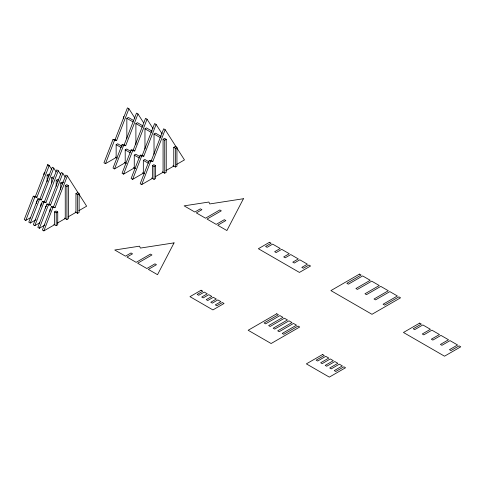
<?xml version="1.0" encoding="UTF-8"?>
<svg xmlns="http://www.w3.org/2000/svg" width="485" height="485" viewBox="0 0 485 485"><rect width="100%" height="100%" fill="white"/><g stroke="black" fill="none" stroke-linecap="round" stroke-linejoin="round"><path stroke-width="0.73" d="M35.399 196.383L47.724 164.627L49.234 165.5L36.908 197.256L35.399 196.383L33.307 196.195L24.25 219.541L25.76 220.414L30.791 217.51M25.76 220.414L34.817 197.068L36.908 197.256M39.934 198.995L52.253 167.24L53.762 168.113L41.443 199.868L39.934 198.995L37.836 198.808L28.779 222.16L30.288 223.027L35.951 219.766M30.288 223.027L39.352 199.681L41.443 199.868M44.462 201.614L56.781 169.859L58.291 170.726L45.972 202.481L44.462 201.614L42.371 201.427L33.307 224.773L34.817 225.646L39.849 222.742M34.817 225.646L43.88 202.293L45.972 202.481M48.991 204.227L61.31 172.472L62.82 173.345L50.501 205.1L48.991 204.227L46.899 204.039L37.836 227.386L39.352 228.259L45.008 224.991M39.352 228.259L48.409 204.912L50.501 205.1M53.52 206.84L65.839 175.085L67.348 175.958L55.029 207.713L53.52 206.84L51.428 206.652L42.371 230.005L43.88 230.878L54.569 224.707L54.569 211.854L56.078 210.987L57.739 211.945L57.739 224.791L56.23 225.664L53.811 224.27M43.88 230.878L52.938 207.525L55.029 207.713M115.103 139.638L127.422 107.882L128.931 108.755L116.612 140.504L115.103 139.638L113.011 139.45L103.948 162.796L105.457 163.669L116.151 157.498L116.151 144.651L117.661 143.778L122.062 146.318M105.457 163.669L114.521 140.323L116.612 140.504M124.16 144.863L136.479 113.114L137.989 113.981L125.67 145.736L124.16 144.863L122.068 144.682L113.011 168.028L114.521 168.901L125.209 162.73L125.209 149.883L126.718 149.01L130.495 151.187M114.521 168.901L123.578 145.548L125.67 145.736M133.217 150.095L145.542 118.34L147.052 119.213L134.733 150.968L133.217 150.095L131.126 149.907L122.068 173.26L123.578 174.127L134.266 167.956L134.266 155.109L135.776 154.236L140.183 156.782M123.578 174.127L132.635 150.78L134.733 150.968M142.281 155.327L154.6 123.572L156.109 124.445L143.79 156.2L142.281 155.327L140.189 155.139L131.126 178.486L132.635 179.359L143.33 173.187L143.33 160.341L144.839 159.468L149.241 162.014M132.635 179.359L141.699 156.012L143.79 156.2M151.338 160.559L163.657 128.804L165.167 129.671L152.848 161.426L151.338 160.559L149.247 160.371L140.189 183.718L141.699 184.591L152.387 178.419L152.387 165.573L153.897 164.7L155.558 165.658L155.558 178.504L154.048 179.377L151.629 177.983M141.699 184.591L150.756 161.244L152.848 161.426M126.84 138.577L126.84 118.328L128.349 117.455L133.381 120.365M44.978 172.666L43.971 173.242L43.971 174.745M135.897 144.554L135.897 123.56L137.407 122.687L143.069 125.954M47.142 181.827L47.142 175.073L48.652 174.206L49.858 174.903M51.671 182.942L51.671 177.692L53.18 176.819M144.96 149.034L144.96 128.792L146.47 127.919L152.132 131.186M56.199 186.307L56.199 180.305L57.709 179.432L58.915 180.129M60.728 189.671L60.728 182.918L62.238 182.051L63.444 182.748M37.454 200.814L36.448 201.396L36.448 203.536M154.018 154.266L154.018 134.018L155.527 133.151L161.19 136.418M57.388 223.076L65.257 218.535L65.257 185.537L66.766 184.664L68.427 185.622L68.427 218.62L66.918 219.493L64.505 218.098M65.257 185.537L66.918 186.495L68.427 185.622M41.989 203.427L40.976 204.009L40.976 206.155M46.518 206.046L45.511 206.628L45.511 208.053M155.206 176.789L163.075 172.248L163.075 139.25L164.585 138.377L166.246 139.334L166.246 172.333L164.736 173.206L162.323 171.811M163.075 139.25L164.736 140.207L166.246 139.334M68.082 216.904L75.951 212.357L75.951 193.618L77.461 192.745L79.122 193.703L79.122 212.448L77.606 213.321L75.193 211.927M75.951 193.618L77.606 194.576L79.122 193.703M54.569 211.854L56.23 212.818L57.739 211.945M165.9 170.617L173.769 166.076L173.769 147.331L175.279 146.464L176.94 147.422L176.94 166.161L175.431 167.034L173.012 165.64M173.769 147.331L175.431 148.295L176.94 147.422M152.387 165.573L154.048 166.531L155.558 165.658M78.77 210.732L86.639 206.186L67.348 175.958M176.588 164.445L184.458 159.904L165.167 129.671M126.84 118.328L133.132 121.959M135.897 123.56L142.19 127.191M144.96 128.792L151.247 132.423M154.018 134.018L160.311 137.649M113.011 139.45L114.521 140.323M122.068 144.682L123.578 145.548M131.126 149.907L132.635 150.78M140.189 155.139L141.699 156.012M149.247 160.371L150.756 161.244M116.151 144.651L121.183 147.555M125.209 149.883L130.241 152.787M134.266 155.109L139.304 158.019M143.33 160.341L148.361 163.245M115.394 157.061L117.334 158.183M124.457 162.293L126.397 163.415M133.514 167.519L135.454 168.641M142.572 172.751L144.512 173.873M47.142 175.073L48.949 176.122M51.671 177.692L53.483 178.735M56.199 180.305L58.012 181.354M60.728 182.918L62.541 183.967M33.307 196.195L34.817 197.068M37.836 198.808L39.352 199.681M42.371 201.427L43.88 202.293M46.899 204.039L48.409 204.912M51.428 206.652L52.938 207.525M156.109 124.445L162.135 133.89M147.052 119.213L153.078 128.658M137.989 113.981L143.615 122.802M128.931 108.755L134.957 118.201M62.82 173.345L65.232 177.122M58.291 170.726L60.704 174.509M53.762 168.113L56.175 171.89M49.234 165.5L51.64 169.277M47.724 164.627L48.524 165.888M175.431 148.295L175.431 167.034M164.736 140.207L164.736 173.206M154.048 166.531L154.048 179.377M123.669 116.497L123.669 118.746M77.606 194.576L77.606 213.321M66.918 186.495L66.918 219.493M56.23 212.818L56.23 225.664M50.04 209.241L50.04 211.381M174.06 242.87L157.528 274.686L148.349 269.387L156.461 264.701L154.951 263.828L146.84 268.514L137.655 263.216L151.944 254.964L150.435 254.098L136.146 262.343L126.967 257.044L132.532 253.831L131.023 252.958L125.457 256.171L114.769 249.999L139.516 246.174L140.401 248.077L174.06 242.87M243.428 198.729L226.895 230.545L217.71 225.246L225.828 220.56L224.319 219.687L216.201 224.373L207.022 219.075L221.312 210.823L219.802 209.956L205.513 218.201L196.334 212.903L201.899 209.69L200.384 208.817L194.825 212.03L184.136 205.858L208.883 202.033L209.769 203.936L243.428 198.729M269.49 242.294L258.366 248.72L299.433 272.431L310.564 266.004L308.903 265.046L303.337 268.26L301.828 267.387L307.393 264.173L299.839 259.815L294.28 263.028L292.77 262.155L298.33 258.941L290.782 254.583L285.216 257.796L283.707 256.923L289.272 253.716L281.724 249.357L276.159 252.564L274.649 251.697L280.215 248.484L272.661 244.125L267.102 247.338L265.592 246.465L271.151 243.252L269.49 242.294M201.093 290.242L189.968 296.662L212.915 309.915L224.046 303.489L222.385 302.531L216.819 305.744L215.31 304.871L220.875 301.658L217.85 299.918L212.291 303.131L210.781 302.258L216.34 299.045L213.321 297.299L207.762 300.512L206.252 299.639L211.812 296.432L208.792 294.686L203.233 297.899L201.718 297.026L207.283 293.813L204.264 292.073L198.698 295.28L197.189 294.413L202.754 291.2L201.093 290.242M276.747 313.771L248.168 330.267L271.121 343.519L299.694 327.017L298.032 326.059L283.743 334.31L282.234 333.438L296.523 325.186L293.504 323.446L279.214 331.691L277.705 330.825L291.994 322.574L288.975 320.827L274.686 329.079L273.176 328.206L287.466 319.961L284.446 318.215L270.157 326.466L268.648 325.593L282.937 317.342L279.918 315.602L265.628 323.847L264.119 322.974L278.408 314.729L276.747 313.771M359.482 274.104L330.909 290.6L371.977 314.31L400.555 297.814L398.894 296.85L384.605 305.101L383.095 304.228L397.385 295.983L389.831 291.624L375.548 299.869L374.038 299.002L388.321 290.751L380.774 286.392L366.484 294.644L364.975 293.771L379.264 285.519L371.716 281.161L357.427 289.412L355.917 288.539L370.207 280.288L362.653 275.929L348.369 284.18L346.86 283.307L361.143 275.062L359.482 274.104M322.604 354.499L306.368 363.871L329.321 377.118L345.55 367.751L343.889 366.787L335.778 371.474L334.268 370.601L342.38 365.92L339.361 364.174L331.243 368.861L329.733 367.988L337.851 363.301L334.832 361.561L326.714 366.242L325.205 365.375L333.322 360.688L330.303 358.942L322.185 363.629L320.676 362.756L328.794 358.069L325.774 356.329L317.657 361.016L316.147 360.143L324.265 355.457L322.604 354.499M419.683 323.107L403.453 332.48L444.521 356.19L460.75 346.824L459.089 345.86L450.971 350.546L449.462 349.673L457.579 344.993L450.031 340.634L441.914 345.314L440.404 344.447L448.522 339.761L440.968 335.402L432.856 340.088L431.347 339.215L439.458 334.529L431.911 330.17L423.799 334.856L422.283 333.983L430.401 329.297L422.853 324.938L414.736 329.624L413.226 328.757L421.344 324.071L419.683 323.107"/></g></svg>
